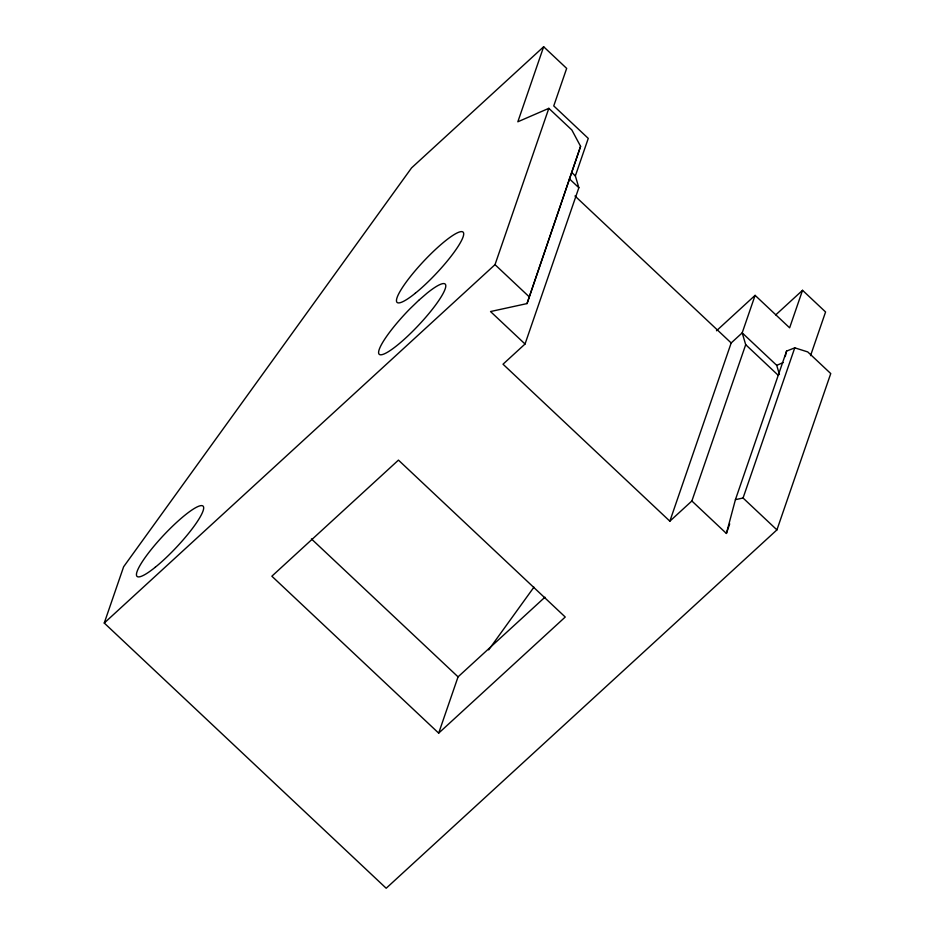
<?xml version="1.0" encoding="UTF-8"?>
<svg xmlns="http://www.w3.org/2000/svg" width="935" height="935" viewBox="0 0 935 935"><rect width="100%" height="100%" fill="white"/><g stroke="black" fill="none" stroke-linecap="round" stroke-linejoin="round"><path stroke-width="1.4" d="M785.225 356.586L786.569 351.104L794.762 347.832L807.735 351.922L830.747 373.568L776.927 529.876L386.19 888.25L104.252 623.037L123.63 566.762L411.575 167.879L543.656 46.75L566.668 68.395L553.754 105.912L588.267 138.392L575.352 175.909L578.858 187.713L525.038 344.01L503.018 364.206L669.857 521.181L691.877 500.985L745.698 344.676L742.191 332.872L755.106 295.355L789.631 327.823L802.546 290.306L825.57 311.974L810.551 355.639M525.038 344.01L490.513 311.542L527.024 303.583L580.588 146.339L571.846 129.988L548.833 108.343L517.838 121.784L543.656 46.75M691.877 500.985L726.401 533.464L735.424 499.652L786.569 351.104M580.588 146.339L527.024 303.583M779.439 374.538L776.728 365.351L742.191 332.872L731.182 342.958L669.857 521.181M104.252 623.037L495.012 264.652L548.833 108.343M438.679 733.133L565.243 617.03L398.45 460.113L271.863 576.205L438.679 733.133L458.057 676.858L544.965 597.184M726.401 533.464L729.697 523.869M735.424 499.652L743.056 498.016L794.762 347.832M488.654 649.895L533.943 587.157M716.49 330.768L755.106 295.355M775.734 314.896L802.546 290.306M776.728 365.351L783.191 362.558M572.22 172.952L575.352 175.909M569.438 178.854L578.858 187.713M745.698 344.676L778.119 375.192M574.978 195.999L731.182 342.958M495.012 264.652L528.883 296.512M743.056 498.016L776.927 529.876M311.425 538.922L458.057 676.858M418.635 300.427L409.869 308.901A48.211 8.789 -46.8 0 0 381.433 354.751A48.211 8.789 -46.8 0 0 435.523 305.126A48.211 8.789 -46.8 0 0 426.968 293.228L418.635 300.427M415.28 293.263A48.211 8.789 -46.8 0 0 463.631 233.189A48.211 8.789 -46.8 0 0 411.283 275.463A48.211 8.789 -46.8 0 0 415.28 293.263M155.257 567.253A48.211 8.789 -46.8 0 0 203.608 507.179A48.211 8.789 -46.8 0 0 151.271 549.441A48.211 8.789 -46.8 0 0 155.257 567.253"/></g></svg>
